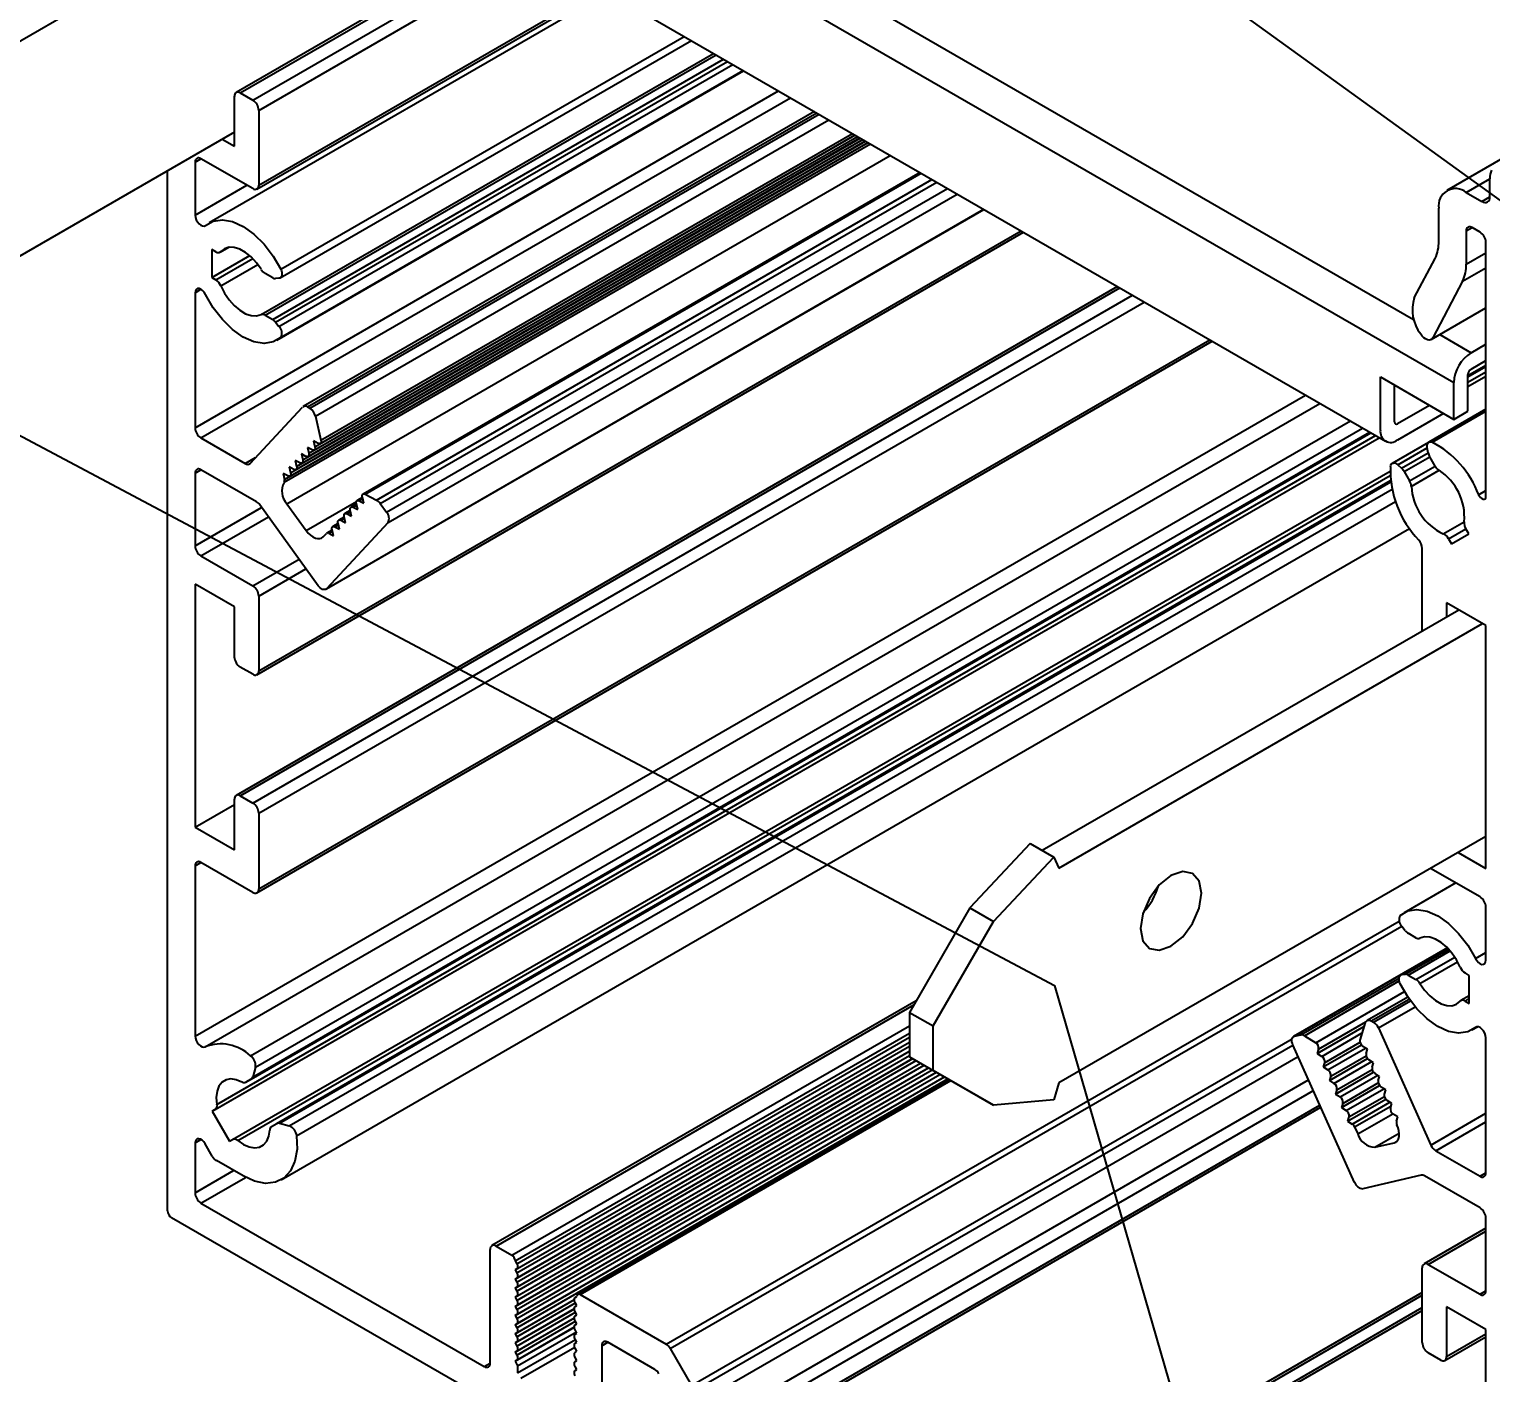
# Model space of a CAD drawing. Extents: x 0 to 10.9, y -11 to 0.
# Drawn here: x 4.574 to 7.206, y -6.951 to -4.531 of the extents above; entities that cross this region are included whole.
import ezdxf
from ezdxf import colors
from ezdxf.entities.mleader import LeaderData, LeaderLine
from ezdxf.math import Vec2, Vec3

# ---------------------------------------------------------------- set-up
doc = ezdxf.new("R2010")
doc.units = 0
doc.header["$LTSCALE"] = 0.5
doc.header["$MEASUREMENT"] = 0
for name, color, linetype in [('Brackets', 181, 'CONTINUOUS'), ('FAB DWG', 221, 'CONTINUOUS'), ('Housing', 150, 'CONTINUOUS')]:
    doc.layers.add(name, color=color, linetype=linetype)
doc.styles.add('LSAD_Standard', font='arial.ttf')

msp = doc.modelspace()

# ---------------------------------------------------------------- linework, layer by layer
at = {"layer": 'Brackets', "transparency": 16777216}
for p, q in [((4.9616, -3.8386), (7.0671, -5.0541)), ((4.9305, -3.8925), (7.1395, -5.1677)), ((5.0718, -4.1506), (7.0164, -5.2732)), ((4.2026, -4.7572), (4.9434, -4.3295)), ((4.9434, -4.7166), (4.2026, -5.1442)), ((7.1141, -5.0812), (7.1706, -5.1138)), ((7.1706, -5.1138), (7.1973, -5.0984)), ((7.1706, -5.1432), (7.1973, -5.1278)), ((7.0073, -5.1575), (7.1395, -5.2339)), ((7.0073, -5.2531), (7.0073, -5.1575)), ((7.165, -5.2192), (7.165, -5.153)), ((7.0327, -5.2384), (7.0327, -5.1722)), ((7.1395, -5.2339), (7.1395, -5.1677)), ((7.0957, -5.2086), (7.0384, -5.2416)), ((7.1211, -5.2233), (7.0384, -5.271)), ((7.1395, -5.2339), (7.165, -5.2192)), ((7.1485, -5.5772), (6.3983, -6.0103)), ((6.4282, -6.042), (7.1909, -5.6017)), ((6.3766, -5.9977), (6.268, -6.1134)), ((6.3766, -5.9977), (6.419, -6.0222)), ((7.1973, -5.985), (6.4282, -6.429)), ((6.3104, -6.1379), (6.419, -6.0222)), ((6.419, -6.0222), (6.4282, -6.042)), ((6.268, -6.1134), (6.1593, -6.3018)), ((6.268, -6.1134), (6.3104, -6.1379)), ((6.5815, -6.1191), (6.5836, -6.1178)), ((6.2017, -6.3263), (6.3104, -6.1379)), ((6.1593, -6.3018), (6.2017, -6.3263)), ((6.1593, -6.3018), (6.1593, -6.3818)), ((6.2017, -6.4063), (6.2017, -6.3263)), ((6.1593, -6.3818), (6.2017, -6.4063)), ((6.1593, -6.3818), (6.268, -6.4446)), ((6.3104, -6.4691), (6.2017, -6.4063)), ((6.268, -6.4446), (6.3104, -6.4691)), ((6.4282, -6.429), (6.419, -6.4595)), ((6.419, -6.4595), (6.3104, -6.4691))]:
    msp.add_line(p, q, dxfattribs=at)
at = {"layer": 'Brackets', "transparency": 16777216, "flags": 128}
msp.add_lwpolyline([(6.5751, -6.1509), (6.5793, -6.1728), (6.5912, -6.1866), (6.6091, -6.1901), (6.6302, -6.1827), (6.6513, -6.1657), (6.6692, -6.1416), (6.6812, -6.114), (6.6854, -6.0872), (6.6812, -6.0653), (6.6692, -6.0515), (6.6513, -6.048), (6.6302, -6.0554), (6.6091, -6.0724), (6.5912, -6.0965), (6.5793, -6.1241), (6.5751, -6.1509)], dxfattribs=at)
at = {"layer": 'Brackets', "transparency": 16777216}
for centre, radius, start, end in [((7.2071, -5.1708), 0.0676, 122.6055, 177.3945), ((7.1772, -5.1536), 0.0123, 122.6055, 177.3945), ((7.0262, -5.2561), 0.0192, 170.786, 309.2033), ((7.0362, -5.2389), 0.00349, 170.786, 309.2033), ((6.4963, -6.0415), 0.116, 316.2194, 343.7163)]:
    msp.add_arc(centre, radius, start, end, dxfattribs=at)
at = {"layer": 'Housing', "transparency": 16777216}
for p, q in [((8.9127, -3.7908), (7.127, -4.8216)), ((5.4375, -4.3617), (4.9465, -4.6452)), ((4.954, -4.6459), (5.4419, -4.3643)), ((4.9766, -4.659), (5.4645, -4.3773)), ((4.9873, -4.6774), (5.4857, -4.3896)), ((5.6166, -4.4651), (4.898, -4.88)), ((4.9841, -4.819), (5.6068, -4.4595)), ((4.9873, -4.8121), (5.6024, -4.4569)), ((5.026, -4.9791), (5.7665, -4.5517)), ((5.0269, -4.9634), (5.7533, -4.5441)), ((4.9916, -5.0452), (5.8065, -4.5748)), ((4.9988, -5.0461), (5.8109, -4.5773)), ((5.0125, -5.0541), (5.8246, -4.5852)), ((5.0178, -5.0588), (5.8313, -4.5891)), ((5.02, -5.0913), (5.8606, -4.606)), ((5.0238, -5.0663), (5.8409, -4.5946)), ((5.0269, -5.0862), (5.8597, -4.6055)), ((4.8727, -5.249), (5.9235, -4.6423)), ((4.8833, -5.2673), (5.9448, -4.6546)), ((4.9434, -4.7419), (4.9434, -4.652)), ((4.954, -4.6459), (4.9766, -4.659)), ((4.9873, -4.6774), (4.9873, -4.8121)), ((5.9879, -4.6795), (5.0676, -5.2107)), ((5.0751, -5.2115), (5.9923, -4.682)), ((5.0792, -5.2138), (5.9964, -4.6844)), ((5.0893, -5.2283), (6.0139, -4.6945)), ((4.9215, -4.7292), (4.9434, -4.7419)), ((5.0329, -5.3472), (6.0888, -4.7377)), ((5.0337, -5.3419), (6.0846, -4.7353)), ((5.0433, -5.3359), (6.0842, -4.735)), ((5.0447, -5.3302), (6.0799, -4.7326)), ((5.0542, -5.3242), (6.0795, -4.7323)), ((5.0556, -5.3185), (6.0752, -4.7299)), ((5.0652, -5.3125), (6.0748, -4.7296)), ((5.0666, -5.3067), (6.0705, -4.7272)), ((5.0761, -5.3007), (6.0701, -4.7269)), ((5.0775, -5.295), (6.0658, -4.7244)), ((5.0871, -5.289), (6.0654, -4.7242)), ((5.0885, -5.2832), (6.0611, -4.7217)), ((5.098, -5.2773), (6.0607, -4.7215)), ((5.0994, -5.2715), (6.0564, -4.719)), ((5.0381, -5.3858), (6.1247, -4.7585)), ((4.8232, -6.6595), (4.8232, -4.7859)), ((4.8727, -4.7705), (4.8833, -4.7643)), ((4.8727, -4.7705), (4.8727, -4.8659)), ((4.9766, -4.8182), (4.8833, -4.7643)), ((6.1783, -4.7894), (5.1754, -5.3683)), ((4.8727, -4.8659), (4.966, -4.8121)), ((5.1792, -5.3686), (6.1804, -4.7906)), ((5.1995, -5.3792), (6.1997, -4.8017)), ((5.206, -5.3852), (6.2082, -4.8066)), ((7.162, -4.8251), (7.2044, -4.8006)), ((7.2044, -4.8333), (7.2044, -4.8006)), ((5.2176, -5.4012), (6.2279, -4.818)), ((5.2202, -5.4198), (6.2453, -4.828)), ((7.162, -4.8251), (7.1902, -4.8414)), ((7.1902, -4.8414), (7.2044, -4.8333)), ((5.1079, -5.5399), (6.2931, -4.8557)), ((5.1091, -5.5389), (6.2929, -4.8555)), ((7.1125, -4.9132), (7.1125, -4.8537)), ((4.9873, -5.6868), (6.3601, -4.8943)), ((7.162, -4.8945), (7.1726, -4.8884)), ((7.162, -4.8945), (7.162, -4.9544)), ((7.1867, -4.8966), (7.1726, -4.8884)), ((4.9841, -5.6937), (6.3645, -4.8969)), ((7.1973, -5.3728), (7.1973, -4.9149)), ((4.9101, -4.9321), (4.9026, -4.9277)), ((4.9026, -4.9277), (4.9026, -4.9784)), ((4.9026, -4.9784), (4.971, -4.9388)), ((4.9101, -4.9827), (4.9767, -4.9443)), ((4.9176, -4.9328), (4.9332, -4.9239)), ((4.9189, -4.9317), (4.9323, -4.924)), ((7.0684, -5.015), (7.1058, -4.9438)), ((7.162, -4.9544), (7.1973, -4.934)), ((4.9189, -4.9933), (4.9856, -4.9548)), ((5.0125, -4.9789), (4.9988, -4.971)), ((7.1553, -4.9851), (7.1973, -4.9609)), ((4.8727, -5.0057), (4.8833, -4.9995)), ((4.9026, -4.9784), (4.9101, -4.9827)), ((6.5339, -4.9947), (4.9465, -5.911)), ((4.954, -5.9118), (6.5383, -4.9972)), ((5.0238, -4.9798), (5.0178, -4.9804)), ((7.1553, -4.9851), (7.1017, -5.087)), ((4.8727, -5.0057), (4.8727, -5.249)), ((4.9766, -5.9248), (6.5609, -5.0103)), ((4.9873, -5.9432), (6.5821, -5.0225)), ((4.9988, -5.0461), (5.0125, -5.0541)), ((7.0989, -5.09), (7.1973, -5.0332)), ((5.0178, -5.0588), (5.0238, -5.0663)), ((4.9841, -6.0865), (6.7046, -5.0932)), ((4.9873, -6.0796), (6.7002, -5.0907)), ((7.165, -5.1549), (7.1973, -5.1362)), ((7.165, -5.1572), (7.1973, -5.1386)), ((7.165, -5.1572), (7.1973, -5.1386)), ((7.165, -5.1669), (7.1973, -5.1482)), ((7.165, -5.1746), (7.1973, -5.1559)), ((7.165, -5.1746), (7.1973, -5.1559)), ((4.8727, -6.3448), (6.8726, -5.1902)), ((4.8907, -6.3639), (6.8982, -5.205)), ((5.0751, -5.2115), (5.0792, -5.2138)), ((4.9717, -5.3131), (5.0664, -5.2117)), ((4.9725, -6.3801), (6.9532, -5.2367)), ((5.0893, -5.2283), (5.0994, -5.2715)), ((7.1973, -5.2156), (7.0944, -5.275)), ((7.1006, -5.2751), (7.1973, -5.2193)), ((4.9118, -6.4676), (6.9986, -5.2629)), ((4.9641, -6.4278), (6.9902, -5.2581)), ((4.9738, -6.4222), (6.9902, -5.2581)), ((4.9765, -6.4183), (6.9882, -5.2569)), ((4.9813, -6.4005), (6.9752, -5.2494)), ((4.8833, -5.2673), (4.963, -5.3134)), ((4.9036, -6.48), (7.0053, -5.2668)), ((4.9089, -6.477), (7.0053, -5.2668)), ((5.0833, -5.2887), (5.075, -5.2844)), ((5.075, -5.2844), (5.0775, -5.295)), ((5.0943, -5.277), (5.086, -5.2727)), ((5.086, -5.2727), (5.0885, -5.2832)), ((7.0941, -5.2752), (7.0284, -5.3131)), ((7.0387, -5.3158), (7.0917, -5.2852)), ((7.0935, -5.2941), (7.0917, -5.2852)), ((4.963, -5.3134), (4.9815, -5.3027)), ((5.0614, -5.3122), (5.0531, -5.3079)), ((5.0531, -5.3079), (5.0556, -5.3185)), ((5.0724, -5.3005), (5.0641, -5.2961)), ((5.0641, -5.2961), (5.0666, -5.3067)), ((7.0387, -5.3158), (7.0455, -5.3218)), ((7.0455, -5.3218), (7.0935, -5.2941)), ((7.0502, -5.3278), (7.0962, -5.3012)), ((7.1059, -5.318), (7.0962, -5.3012)), ((4.8727, -5.3306), (4.8833, -5.3245)), ((4.8727, -5.3306), (4.8727, -5.4615)), ((4.9832, -5.3822), (4.8833, -5.3245)), ((4.9399, -6.5307), (7.0248, -5.3271)), ((4.9495, -6.5328), (7.0249, -5.3348)), ((5.0395, -5.3357), (5.0312, -5.3314)), ((5.0312, -5.3314), (5.0337, -5.3419)), ((5.0505, -5.324), (5.0422, -5.3196)), ((5.0422, -5.3196), (5.0447, -5.3302)), ((7.0502, -5.3278), (7.0599, -5.3445)), ((7.0599, -5.3445), (7.1059, -5.318)), ((7.063, -5.3545), (7.113, -5.3256)), ((5.0198, -6.5018), (7.0255, -5.344)), ((5.0245, -6.5014), (7.0258, -5.3461)), ((5.0423, -6.5062), (7.0282, -5.3598)), ((5.1792, -5.3686), (5.1995, -5.3792)), ((7.1842, -5.3695), (7.1973, -5.362)), ((4.8727, -5.4615), (4.9925, -5.3923)), ((5.0943, -5.5334), (4.9893, -5.3879)), ((5.0381, -5.3858), (5.0729, -5.4339)), ((5.0556, -6.524), (7.0344, -5.3816)), ((5.0729, -5.4339), (5.1631, -5.3818)), ((5.1632, -5.3862), (5.1535, -5.3918)), ((5.1573, -5.392), (5.1637, -5.3883)), ((5.1573, -5.392), (5.1656, -5.3964)), ((5.1656, -5.3964), (5.1631, -5.3858)), ((5.1741, -5.3745), (5.1645, -5.38)), ((5.1682, -5.3803), (5.1746, -5.3766)), ((5.1682, -5.3803), (5.1765, -5.3846)), ((5.1765, -5.3846), (5.174, -5.3741)), ((5.206, -5.3852), (5.2176, -5.4012)), ((4.8833, -5.4798), (5.005, -5.4096)), ((5.2202, -5.4198), (5.1091, -5.5389)), ((5.1303, -5.4214), (5.1207, -5.427)), ((5.1327, -5.4316), (5.1302, -5.421)), ((5.1413, -5.4097), (5.1316, -5.4153)), ((5.1354, -5.4155), (5.1418, -5.4118)), ((5.1354, -5.4155), (5.1437, -5.4199)), ((5.1437, -5.4199), (5.1412, -5.4093)), ((5.1522, -5.398), (5.1426, -5.4035)), ((5.1463, -5.4038), (5.1527, -5.4001)), ((5.1463, -5.4038), (5.1546, -5.4081)), ((5.1546, -5.4081), (5.1521, -5.3975)), ((7.1205, -5.4399), (7.1582, -5.4181)), ((5.028, -6.6034), (7.0597, -5.4305)), ((5.1034, -5.4453), (5.1091, -5.4392)), ((5.1194, -5.4332), (5.1097, -5.4387)), ((5.1135, -5.439), (5.1199, -5.4353)), ((5.1135, -5.439), (5.1217, -5.4433)), ((5.1217, -5.4433), (5.1193, -5.4328)), ((5.1244, -5.4273), (5.1308, -5.4236)), ((5.1244, -5.4273), (5.1327, -5.4316)), ((7.1301, -5.4488), (7.1611, -5.4309)), ((7.1354, -5.458), (7.1664, -5.4401)), ((7.1664, -5.4401), (7.1611, -5.4309)), ((7.0828, -5.6151), (7.0828, -5.4661)), ((7.1301, -5.4488), (7.1354, -5.458)), ((4.8833, -5.4798), (4.9766, -5.5337)), ((4.9766, -5.5337), (5.0599, -5.4857)), ((4.9873, -5.5521), (5.0724, -5.503)), ((4.9434, -5.5717), (4.8727, -5.5309)), ((4.8727, -5.5309), (4.8727, -5.9685)), ((4.9873, -5.5521), (4.9873, -5.6868)), ((4.9434, -5.6615), (4.9434, -5.5717)), ((7.1973, -5.6053), (7.1266, -5.5645)), ((7.1266, -5.5645), (7.1266, -5.5898)), ((7.1973, -6.043), (7.1973, -5.6053)), ((4.9766, -5.693), (4.954, -5.6799)), ((4.9434, -6.0094), (4.9434, -5.9179)), ((4.954, -5.9118), (4.9766, -5.9248)), ((4.8727, -5.9685), (4.9434, -5.9277)), ((4.9873, -5.9432), (4.9873, -6.0796)), ((4.8727, -5.9685), (4.9434, -6.0094)), ((7.1471, -6.014), (7.1973, -6.043)), ((4.8727, -6.038), (4.8833, -6.0318)), ((4.8727, -6.038), (4.8727, -6.3448)), ((4.9766, -6.0857), (4.8833, -6.0318)), ((7.1867, -6.094), (7.0976, -6.0426)), ((7.1429, -6.0687), (7.05, -6.1223)), ((7.1973, -6.2079), (7.1973, -6.1124)), ((5.7209, -6.8995), (7.0413, -6.1373)), ((5.7284, -6.9074), (7.0459, -6.1469)), ((7.0522, -6.1548), (7.0462, -6.1473)), ((7.0712, -6.1674), (7.0575, -6.1595)), ((7.1279, -6.1857), (6.851, -6.3455)), ((6.8524, -6.345), (7.128, -6.1859)), ((7.1281, -6.1859), (7.044, -6.2345)), ((7.0462, -6.2338), (7.1285, -6.1863)), ((7.0522, -6.2332), (7.1303, -6.1882)), ((7.0575, -6.2347), (7.1329, -6.1911)), ((7.0712, -6.2426), (7.1412, -6.2022)), ((7.0784, -6.25), (7.1464, -6.2107)), ((7.1784, -6.2047), (7.1973, -6.1938)), ((7.0462, -6.2338), (7.0522, -6.2332)), ((7.0575, -6.2347), (7.0712, -6.2426)), ((7.1674, -6.2352), (7.1599, -6.2309)), ((7.1674, -6.2859), (7.1674, -6.2352)), ((6.864, -6.3423), (7.0409, -6.2402)), ((6.8706, -6.3439), (7.0414, -6.2453)), ((6.1714, -6.2808), (5.4072, -6.722)), ((5.4147, -6.7227), (6.167, -6.2885)), ((6.8908, -6.3567), (7.0507, -6.2644)), ((7.0569, -6.2742), (6.9833, -6.3167)), ((6.9908, -6.3174), (7.0593, -6.2779)), ((6.9949, -6.3198), (7.0617, -6.2812)), ((7.1674, -6.2721), (7.1524, -6.2807)), ((7.1599, -6.2815), (7.1674, -6.2771)), ((7.1599, -6.2815), (7.1674, -6.2859)), ((7.0036, -6.33), (7.0699, -6.2918)), ((5.4433, -6.7392), (6.1593, -6.3259)), ((5.4489, -6.7491), (6.1593, -6.3391)), ((6.8524, -6.345), (6.864, -6.3423)), ((6.8935, -6.3758), (6.9786, -6.3267)), ((6.896, -6.3681), (6.9812, -6.3189)), ((6.9018, -6.3811), (6.9747, -6.339)), ((6.9706, -6.3517), (6.9807, -6.3202)), ((6.9908, -6.3174), (6.9949, -6.3198)), ((7.0036, -6.33), (7.0983, -6.5408)), ((7.172, -6.3336), (7.1821, -6.3278)), ((7.1784, -6.3291), (7.1801, -6.3281)), ((5.4489, -6.7656), (6.1593, -6.3555)), ((5.452, -6.7546), (6.1593, -6.3463)), ((5.452, -6.7637), (6.1593, -6.3554)), ((5.452, -6.7711), (6.1593, -6.3628)), ((5.7667, -6.9738), (6.8482, -6.3495)), ((5.7698, -6.9843), (6.8499, -6.3608)), ((6.9609, -6.608), (6.8498, -6.3605)), ((6.8706, -6.3439), (6.8908, -6.3567)), ((6.896, -6.3681), (6.8935, -6.3758)), ((6.9045, -6.4002), (6.973, -6.3606)), ((6.9069, -6.3925), (6.9706, -6.3557)), ((6.9127, -6.4055), (6.9807, -6.3663)), ((6.984, -6.3684), (6.9757, -6.3631)), ((6.9815, -6.3761), (6.984, -6.3684)), ((7.1973, -6.5909), (7.1973, -6.3476)), ((5.4489, -6.7821), (6.1593, -6.372)), ((5.4489, -6.7985), (6.165, -6.3851)), ((5.4489, -6.815), (6.1793, -6.3934)), ((5.452, -6.7801), (6.1593, -6.3718)), ((5.452, -6.7876), (6.1593, -6.3793)), ((5.452, -6.7966), (6.1649, -6.3851)), ((5.452, -6.804), (6.1713, -6.3888)), ((5.452, -6.8131), (6.1792, -6.3933)), ((5.7698, -7.01), (6.8591, -6.3812)), ((6.8935, -6.3758), (6.9018, -6.3811)), ((6.9069, -6.3925), (6.9045, -6.4002)), ((6.9154, -6.4246), (6.984, -6.385)), ((6.9179, -6.4169), (6.9816, -6.3801)), ((6.9237, -6.4298), (6.9916, -6.3906)), ((6.995, -6.3928), (6.9867, -6.3875)), ((6.9925, -6.4005), (6.995, -6.3928)), ((4.9738, -6.4222), (4.9641, -6.4278)), ((4.9813, -6.4005), (4.9765, -6.4183)), ((5.4489, -6.8315), (6.1936, -6.4016)), ((5.4489, -6.8479), (6.2078, -6.4098)), ((5.4489, -6.8644), (6.2221, -6.4181)), ((5.452, -6.8205), (6.1856, -6.397)), ((5.452, -6.8295), (6.1934, -6.4015)), ((5.452, -6.837), (6.1999, -6.4052)), ((5.452, -6.846), (6.2077, -6.4097)), ((5.452, -6.8534), (6.2141, -6.4135)), ((5.452, -6.8625), (6.222, -6.418)), ((5.452, -6.8699), (6.2284, -6.4217)), ((6.9045, -6.4002), (6.9127, -6.4055)), ((6.9179, -6.4169), (6.9154, -6.4246)), ((6.9264, -6.449), (6.9949, -6.4094)), ((6.9288, -6.4413), (6.9925, -6.4045)), ((6.9346, -6.4542), (7.0026, -6.415)), ((7.0059, -6.4171), (6.9976, -6.4119)), ((7.0034, -6.4248), (7.0059, -6.4171)), ((6.2313, -6.4234), (5.5621, -6.8097)), ((5.5661, -6.8101), (6.2337, -6.4247)), ((5.8158, -7.0365), (6.878, -6.4233)), ((5.8264, -7.0549), (6.8867, -6.4428)), ((6.9154, -6.4246), (6.9237, -6.4298)), ((6.9288, -6.4413), (6.9264, -6.449)), ((6.9373, -6.4734), (7.0059, -6.4338)), ((6.9398, -6.4657), (7.0035, -6.4289)), ((6.9456, -6.4786), (7.0135, -6.4394)), ((7.0169, -6.4415), (7.0086, -6.4363)), ((7.0144, -6.4492), (7.0169, -6.4415)), ((5.8233, -7.0944), (6.9002, -6.4728)), ((5.8264, -7.0876), (6.8984, -6.4687)), ((6.9264, -6.449), (6.9346, -6.4542)), ((6.9398, -6.4657), (6.9373, -6.4734)), ((6.9373, -6.4734), (6.9456, -6.4786)), ((6.9483, -6.4978), (7.0168, -6.4582)), ((6.9507, -6.49), (7.0144, -6.4533)), ((6.9565, -6.503), (7.0245, -6.4638)), ((6.9609, -6.5083), (7.0263, -6.4705)), ((7.0278, -6.4659), (7.0195, -6.4607)), ((7.0253, -6.4736), (7.0278, -6.4659)), ((4.9089, -6.477), (4.9036, -6.48)), ((4.9036, -6.48), (4.9346, -6.5337)), ((6.9507, -6.49), (6.9483, -6.4978)), ((6.9483, -6.4978), (6.9565, -6.503)), ((6.9666, -6.5209), (7.0297, -6.4845)), ((7.0388, -6.4903), (7.0305, -6.4851)), ((7.0363, -6.498), (7.0388, -6.4903)), ((7.0983, -6.5408), (7.1973, -6.4836)), ((7.107, -6.551), (7.1973, -6.4989)), ((5.0101, -6.5074), (5.0198, -6.5018)), ((5.0245, -6.5014), (5.0423, -6.5062)), ((6.9609, -6.5083), (6.9666, -6.5209)), ((6.9971, -6.5448), (7.0412, -6.5193)), ((4.8727, -6.537), (4.8833, -6.5308)), ((4.8727, -6.537), (4.8727, -6.6268)), ((4.9037, -6.561), (4.8908, -6.5387)), ((4.9346, -6.5337), (4.9399, -6.5307)), ((6.9971, -6.5448), (7.0319, -6.5367)), ((7.0319, -6.5367), (7.0373, -6.5336)), ((7.107, -6.551), (7.1867, -6.597)), ((4.959, -6.5965), (4.9112, -6.5689)), ((4.8727, -6.6268), (4.9421, -6.5868)), ((4.8833, -6.6452), (4.9634, -6.599)), ((7.0807, -6.5952), (6.9757, -6.6195)), ((7.1867, -6.6542), (7.0868, -6.5965)), ((7.1867, -6.597), (7.1973, -6.5909)), ((4.8833, -6.6452), (5.3935, -6.9397)), ((7.2397, -8.0627), (4.8303, -6.6717)), ((7.1973, -6.8034), (7.1973, -6.6726)), ((7.1973, -6.6906), (7.0859, -6.7549)), ((7.0934, -6.7557), (7.1973, -6.6957)), ((5.4041, -6.9336), (5.4041, -6.7289)), ((5.4147, -6.7227), (5.4433, -6.7392)), ((5.4489, -6.7491), (5.452, -6.7546)), ((5.452, -6.7637), (5.4489, -6.7656)), ((7.0828, -6.8965), (7.0828, -6.7618)), ((7.0934, -6.7557), (7.1867, -6.8096)), ((5.4489, -6.7656), (5.452, -6.7711)), ((5.452, -6.7801), (5.4489, -6.7821)), ((5.4489, -6.7821), (5.452, -6.7876)), ((5.452, -6.7966), (5.4489, -6.7985)), ((5.4489, -6.7985), (5.452, -6.804)), ((5.452, -6.8131), (5.4489, -6.815)), ((5.4489, -6.815), (5.452, -6.8205)), ((5.5573, -6.8154), (5.5604, -6.8135)), ((5.5661, -6.8101), (5.7209, -6.8995)), ((7.0828, -6.8063), (6.2467, -7.2889)), ((6.2542, -7.2896), (7.0828, -6.8113)), ((7.1867, -6.8096), (7.1973, -6.8034)), ((5.4489, -6.8809), (5.5558, -6.8192)), ((5.452, -6.8295), (5.4489, -6.8315)), ((5.4489, -6.8315), (5.452, -6.837)), ((5.4489, -6.8973), (5.5558, -6.8356)), ((5.452, -6.8789), (5.5558, -6.819)), ((5.452, -6.8863), (5.5578, -6.8253)), ((5.452, -6.8954), (5.5558, -6.8355)), ((5.452, -6.9028), (5.5578, -6.8417)), ((5.5604, -6.83), (5.5573, -6.8245)), ((5.5573, -6.8319), (5.5604, -6.83)), ((5.5604, -6.8464), (5.5573, -6.841)), ((6.3416, -7.2614), (7.0828, -6.8336)), ((6.3491, -7.2622), (7.0828, -6.8386)), ((7.1973, -6.8729), (7.1266, -6.832)), ((7.1266, -6.832), (7.1266, -6.9219)), ((5.452, -6.846), (5.4489, -6.8479)), ((5.4489, -6.8479), (5.452, -6.8534)), ((5.4489, -6.9138), (5.5558, -6.8521)), ((5.452, -6.8625), (5.4489, -6.8644)), ((5.4489, -6.8644), (5.452, -6.8699)), ((5.4489, -6.9302), (5.5558, -6.8686)), ((5.452, -6.9118), (5.5558, -6.852)), ((5.452, -6.9193), (5.5578, -6.8582)), ((5.452, -6.9283), (5.5558, -6.8684)), ((5.5573, -6.8484), (5.5604, -6.8464)), ((5.5604, -6.8629), (5.5573, -6.8574)), ((5.5573, -6.8648), (5.5604, -6.8629)), ((5.452, -6.8789), (5.4489, -6.8809)), ((5.4489, -6.8809), (5.452, -6.8863)), ((5.452, -6.8954), (5.4489, -6.8973)), ((5.4536, -6.9385), (5.5594, -6.8775)), ((5.4536, -6.951), (5.5576, -6.8909)), ((5.5604, -6.8794), (5.5573, -6.8739)), ((5.5573, -6.8813), (5.5604, -6.8794)), ((5.5604, -6.8958), (5.5573, -6.8903)), ((5.5573, -6.8978), (5.5604, -6.8958)), ((7.1235, -6.9287), (7.1973, -6.8861)), ((7.1266, -6.9219), (7.1973, -6.881)), ((7.1973, -7.3105), (7.1973, -6.8729)), ((5.4489, -6.8973), (5.452, -6.9028)), ((5.452, -6.9118), (5.4489, -6.9138)), ((5.4489, -6.9138), (5.452, -6.9193)), ((5.4592, -6.9608), (5.5564, -6.9047)), ((5.5604, -6.9123), (5.5573, -6.9068)), ((5.5573, -6.9142), (5.5604, -6.9123)), ((5.6053, -6.9022), (5.6159, -6.896)), ((5.6053, -6.9022), (5.6053, -7.0497)), ((5.7004, -6.9448), (5.6159, -6.896)), ((5.7284, -6.9074), (5.7667, -6.9738)), ((7.116, -6.928), (7.0934, -6.9149)), ((5.3935, -6.9397), (5.4041, -6.9336)), ((5.452, -6.9283), (5.4489, -6.9302)), ((5.4489, -6.9302), (5.4536, -6.9385)), ((5.4536, -6.9385), (5.4536, -6.951)), ((5.5604, -6.9288), (5.5573, -6.9233)), ((5.5573, -6.9307), (5.5604, -6.9288)), ((5.5604, -6.9452), (5.5573, -6.9397)), ((5.5573, -6.9471), (5.5604, -6.9452))]:
    msp.add_line(p, q, dxfattribs=at)
at = {"layer": 'Housing', "transparency": 16777216, "flags": 128}
for points in [[(4.8727, -4.8659), (4.8732, -4.87), (4.8747, -4.8742), (4.8769, -4.8782), (4.8798, -4.8816), (4.883, -4.8841), (4.8862, -4.8855), (4.8892, -4.8857), (4.8916, -4.8845)], [(4.8916, -4.8845), (4.9053, -4.8766), (4.9218, -4.8743), (4.9401, -4.8775), (4.9594, -4.8862), (4.9787, -4.9), (4.9969, -4.9181), (5.0133, -4.9396), (5.0269, -4.9634)], [(4.9916, -4.9636), (4.9832, -4.9517), (4.9738, -4.9413), (4.9636, -4.933), (4.9533, -4.9272), (4.9432, -4.924), (4.9338, -4.9238), (4.9256, -4.9264), (4.9189, -4.9317)], [(5.0269, -4.9634), (5.0281, -4.9663), (5.0289, -4.9692), (5.0291, -4.972), (5.029, -4.9745), (5.0283, -4.9766), (5.0272, -4.9782), (5.0257, -4.9793), (5.0238, -4.9798)], [(4.8916, -5.0089), (4.8892, -5.005), (4.8862, -5.0017), (4.883, -4.9994), (4.8798, -4.9982), (4.8769, -4.9983), (4.8747, -4.9997), (4.8732, -5.0022), (4.8727, -5.0057)], [(4.9189, -4.9933), (4.9256, -5.0063), (4.9338, -5.0184), (4.9432, -5.0289), (4.9533, -5.0374), (4.9636, -5.0436), (4.9738, -5.047), (4.9832, -5.0476), (4.9916, -5.0452)], [(5.0269, -5.0862), (5.0133, -5.0944), (4.9969, -5.097), (4.9787, -5.094), (4.9594, -5.0855), (4.9401, -5.0719), (4.9218, -5.054), (4.9053, -5.0327), (4.8916, -5.0089)], [(7.1017, -5.087), (7.1, -5.0892), (7.0977, -5.0905), (7.095, -5.0909), (7.092, -5.0904), (7.0888, -5.089), (7.0856, -5.0867), (7.0826, -5.0837), (7.0799, -5.0801)], [(5.0885, -5.2832), (5.0887, -5.2848), (5.0887, -5.2863), (5.0883, -5.2875), (5.0877, -5.2885), (5.0868, -5.2891), (5.0858, -5.2894), (5.0846, -5.2892), (5.0833, -5.2887)], [(5.0994, -5.2715), (5.0997, -5.2731), (5.0996, -5.2746), (5.0993, -5.2758), (5.0987, -5.2768), (5.0978, -5.2774), (5.0967, -5.2776), (5.0956, -5.2775), (5.0943, -5.277)], [(7.0917, -5.2852), (7.0913, -5.2825), (7.0914, -5.2799), (7.092, -5.2778), (7.0931, -5.2761), (7.0946, -5.2749), (7.0964, -5.2743), (7.0984, -5.2744), (7.1006, -5.2751)], [(5.0666, -5.3067), (5.0668, -5.3083), (5.0668, -5.3098), (5.0664, -5.311), (5.0658, -5.312), (5.0649, -5.3126), (5.0639, -5.3128), (5.0627, -5.3127), (5.0614, -5.3122)], [(5.0775, -5.295), (5.0778, -5.2966), (5.0777, -5.298), (5.0774, -5.2993), (5.0768, -5.3002), (5.0759, -5.3009), (5.0748, -5.3011), (5.0737, -5.301), (5.0724, -5.3005)], [(7.0254, -5.3185), (7.0259, -5.3163), (7.0269, -5.3145), (7.0283, -5.3132), (7.03, -5.3125), (7.032, -5.3124), (7.0342, -5.313), (7.0364, -5.3141), (7.0387, -5.3158)], [(5.0447, -5.3302), (5.0449, -5.3318), (5.0449, -5.3333), (5.0445, -5.3345), (5.0439, -5.3354), (5.043, -5.3361), (5.042, -5.3363), (5.0408, -5.3362), (5.0395, -5.3357)], [(5.0556, -5.3185), (5.0559, -5.3201), (5.0558, -5.3215), (5.0555, -5.3228), (5.0548, -5.3237), (5.054, -5.3243), (5.0529, -5.3246), (5.0518, -5.3245), (5.0505, -5.324)], [(5.174, -5.3741), (5.1738, -5.3725), (5.1738, -5.371), (5.1742, -5.3698), (5.1748, -5.3688), (5.1756, -5.3682), (5.1767, -5.3679), (5.1779, -5.3681), (5.1792, -5.3686)], [(5.1521, -5.3975), (5.1519, -5.3959), (5.1519, -5.3945), (5.1523, -5.3932), (5.1529, -5.3923), (5.1537, -5.3917), (5.1548, -5.3914), (5.156, -5.3915), (5.1573, -5.392)], [(5.1631, -5.3858), (5.1628, -5.3842), (5.1629, -5.3827), (5.1632, -5.3815), (5.1638, -5.3806), (5.1647, -5.3799), (5.1657, -5.3797), (5.1669, -5.3798), (5.1682, -5.3803)], [(7.1842, -5.3695), (7.1857, -5.3724), (7.1877, -5.3748), (7.1899, -5.3766), (7.1922, -5.3776), (7.1942, -5.3777), (7.1959, -5.3768), (7.1969, -5.3751), (7.1973, -5.3728)], [(5.1302, -5.421), (5.13, -5.4194), (5.13, -5.418), (5.1304, -5.4167), (5.131, -5.4158), (5.1318, -5.4151), (5.1329, -5.4149), (5.1341, -5.415), (5.1354, -5.4155)], [(5.1412, -5.4093), (5.1409, -5.4077), (5.141, -5.4062), (5.1413, -5.405), (5.1419, -5.404), (5.1428, -5.4034), (5.1438, -5.4032), (5.145, -5.4033), (5.1463, -5.4038)], [(5.0729, -5.4339), (5.0766, -5.4385), (5.0807, -5.4424), (5.085, -5.4455), (5.0893, -5.4476), (5.0934, -5.4486), (5.0972, -5.4486), (5.1006, -5.4475), (5.1034, -5.4453)], [(5.1193, -5.4328), (5.119, -5.4312), (5.1191, -5.4297), (5.1194, -5.4285), (5.12, -5.4275), (5.1209, -5.4269), (5.1219, -5.4266), (5.1231, -5.4268), (5.1244, -5.4273)], [(5.1091, -5.5389), (5.1077, -5.54), (5.1061, -5.5405), (5.1042, -5.5405), (5.1022, -5.54), (5.1002, -5.539), (5.0981, -5.5375), (5.0961, -5.5356), (5.0943, -5.5334)], [(7.0431, -6.1274), (7.0567, -6.1192), (7.0731, -6.1166), (7.0913, -6.1196), (7.1106, -6.1281), (7.1299, -6.1416), (7.1482, -6.1596), (7.1647, -6.1809), (7.1784, -6.2047)], [(7.1511, -6.2203), (7.1444, -6.2073), (7.1362, -6.1952), (7.1269, -6.1847), (7.1168, -6.1761), (7.1064, -6.17), (7.0962, -6.1666), (7.0868, -6.166), (7.0784, -6.1683)], [(7.1784, -6.2047), (7.1808, -6.2086), (7.1838, -6.2119), (7.187, -6.2142), (7.1902, -6.2154), (7.1931, -6.2153), (7.1954, -6.2139), (7.1968, -6.2113), (7.1973, -6.2079)], [(7.0431, -6.2502), (7.0419, -6.2473), (7.0412, -6.2444), (7.0409, -6.2416), (7.0411, -6.2391), (7.0417, -6.237), (7.0428, -6.2354), (7.0443, -6.2343), (7.0462, -6.2338)], [(7.1784, -6.3291), (7.1647, -6.337), (7.1482, -6.3393), (7.1299, -6.3361), (7.1106, -6.3273), (7.0913, -6.3136), (7.0731, -6.2955), (7.0567, -6.274), (7.0431, -6.2502)], [(7.0784, -6.25), (7.0868, -6.2619), (7.0962, -6.2723), (7.1064, -6.2806), (7.1168, -6.2864), (7.1269, -6.2895), (7.1362, -6.2898), (7.1444, -6.2872), (7.1511, -6.2819)], [(6.9807, -6.3202), (6.9813, -6.3187), (6.9822, -6.3176), (6.9833, -6.3167), (6.9845, -6.3162), (6.986, -6.316), (6.9875, -6.3161), (6.9892, -6.3166), (6.9908, -6.3174)], [(7.1973, -6.3476), (7.1968, -6.3436), (7.1954, -6.3394), (7.1931, -6.3354), (7.1902, -6.332), (7.187, -6.3294), (7.1838, -6.3281), (7.1808, -6.3279), (7.1784, -6.3291)], [(4.8727, -6.3448), (4.8732, -6.3486), (4.8745, -6.3526), (4.8765, -6.3564), (4.8792, -6.3598), (4.8822, -6.3624), (4.8853, -6.3641), (4.8882, -6.3646), (4.8907, -6.3639)], [(6.8498, -6.3605), (6.8488, -6.3579), (6.8481, -6.3552), (6.8479, -6.3527), (6.848, -6.3504), (6.8486, -6.3484), (6.8495, -6.3468), (6.8508, -6.3456), (6.8524, -6.345)], [(4.957, -6.4273), (4.9468, -6.4231), (4.9371, -6.4218), (4.9284, -6.4233), (4.9212, -6.4277), (4.9157, -6.4347), (4.9122, -6.444), (4.9109, -6.4551), (4.9118, -6.4676)], [(4.9495, -6.5328), (4.9598, -6.5399), (4.9701, -6.5443), (4.9799, -6.5459), (4.9887, -6.5447), (4.9961, -6.5406), (5.0018, -6.5338), (5.0055, -6.5248), (5.007, -6.5138)], [(5.0556, -6.524), (5.0563, -6.5484), (5.0525, -6.5699), (5.0445, -6.5874), (5.0326, -6.6003), (5.0173, -6.6078), (4.9994, -6.6098), (4.9797, -6.6059), (4.959, -6.5965)], [(7.0319, -6.5367), (7.0352, -6.5354), (7.0378, -6.533), (7.0398, -6.5296), (7.0409, -6.5254), (7.0412, -6.5206), (7.0407, -6.5153), (7.0393, -6.5098), (7.0371, -6.5042)], [(4.8908, -6.5387), (4.8883, -6.5352), (4.8854, -6.5323), (4.8823, -6.5303), (4.8792, -6.5294), (4.8766, -6.5297), (4.8745, -6.5312), (4.8732, -6.5337), (4.8727, -6.537)], [(5.452, -6.7546), (5.4527, -6.756), (5.4532, -6.7574), (5.4535, -6.7588), (5.4536, -6.7601), (5.4535, -6.7613), (5.4532, -6.7623), (5.4527, -6.7631), (5.452, -6.7637)], [(5.452, -6.7711), (5.4527, -6.7725), (5.4532, -6.7739), (5.4535, -6.7752), (5.4536, -6.7765), (5.4535, -6.7777), (5.4532, -6.7787), (5.4527, -6.7796), (5.452, -6.7801)], [(5.452, -6.7876), (5.4527, -6.7889), (5.4532, -6.7903), (5.4535, -6.7917), (5.4536, -6.793), (5.4535, -6.7942), (5.4532, -6.7952), (5.4527, -6.796), (5.452, -6.7966)], [(5.452, -6.804), (5.4527, -6.8054), (5.4532, -6.8068), (5.4535, -6.8082), (5.4536, -6.8095), (5.4535, -6.8106), (5.4532, -6.8117), (5.4527, -6.8125), (5.452, -6.8131)], [(5.5573, -6.8245), (5.5567, -6.8231), (5.5562, -6.8217), (5.5559, -6.8204), (5.5558, -6.8191), (5.5559, -6.8179), (5.5562, -6.8169), (5.5567, -6.816), (5.5573, -6.8154)], [(5.452, -6.8205), (5.4527, -6.8219), (5.4532, -6.8232), (5.4535, -6.8246), (5.4536, -6.8259), (5.4535, -6.8271), (5.4532, -6.8281), (5.4527, -6.8289), (5.452, -6.8295)], [(5.452, -6.837), (5.4527, -6.8383), (5.4532, -6.8397), (5.4535, -6.8411), (5.4536, -6.8424), (5.4535, -6.8436), (5.4532, -6.8446), (5.4527, -6.8454), (5.452, -6.846)], [(5.5573, -6.841), (5.5567, -6.8396), (5.5562, -6.8382), (5.5559, -6.8368), (5.5558, -6.8355), (5.5559, -6.8343), (5.5562, -6.8333), (5.5567, -6.8325), (5.5573, -6.8319)], [(5.452, -6.8534), (5.4527, -6.8548), (5.4532, -6.8562), (5.4535, -6.8575), (5.4536, -6.8588), (5.4535, -6.86), (5.4532, -6.861), (5.4527, -6.8619), (5.452, -6.8625)], [(5.5573, -6.8574), (5.5567, -6.8561), (5.5562, -6.8547), (5.5559, -6.8533), (5.5558, -6.852), (5.5559, -6.8508), (5.5562, -6.8498), (5.5567, -6.849), (5.5573, -6.8484)], [(5.5573, -6.8739), (5.5567, -6.8725), (5.5562, -6.8711), (5.5559, -6.8697), (5.5558, -6.8684), (5.5559, -6.8673), (5.5562, -6.8662), (5.5567, -6.8654), (5.5573, -6.8648)], [(5.452, -6.8699), (5.4527, -6.8712), (5.4532, -6.8726), (5.4535, -6.874), (5.4536, -6.8753), (5.4535, -6.8765), (5.4532, -6.8775), (5.4527, -6.8783), (5.452, -6.8789)], [(5.452, -6.8863), (5.4527, -6.8877), (5.4532, -6.8891), (5.4535, -6.8905), (5.4536, -6.8918), (5.4535, -6.893), (5.4532, -6.894), (5.4527, -6.8948), (5.452, -6.8954)], [(5.5573, -6.8903), (5.5567, -6.889), (5.5562, -6.8876), (5.5559, -6.8862), (5.5558, -6.8849), (5.5559, -6.8837), (5.5562, -6.8827), (5.5567, -6.8819), (5.5573, -6.8813)], [(5.452, -6.9028), (5.4527, -6.9042), (5.4532, -6.9056), (5.4535, -6.9069), (5.4536, -6.9082), (5.4535, -6.9094), (5.4532, -6.9104), (5.4527, -6.9113), (5.452, -6.9118)], [(5.452, -6.9193), (5.4527, -6.9206), (5.4532, -6.922), (5.4535, -6.9234), (5.4536, -6.9247), (5.4535, -6.9259), (5.4532, -6.9269), (5.4527, -6.9277), (5.452, -6.9283)], [(5.5573, -6.9068), (5.5567, -6.9054), (5.5562, -6.904), (5.5559, -6.9027), (5.5558, -6.9014), (5.5559, -6.9002), (5.5562, -6.8992), (5.5567, -6.8984), (5.5573, -6.8978)], [(5.5573, -6.9233), (5.5567, -6.9219), (5.5562, -6.9205), (5.5559, -6.9191), (5.5558, -6.9178), (5.5559, -6.9167), (5.5562, -6.9156), (5.5567, -6.9148), (5.5573, -6.9142)], [(5.5573, -6.9397), (5.5567, -6.9384), (5.5562, -6.937), (5.5559, -6.9356), (5.5558, -6.9343), (5.5559, -6.9331), (5.5562, -6.9321), (5.5567, -6.9313), (5.5573, -6.9307)], [(5.5573, -6.9562), (5.5567, -6.9548), (5.5562, -6.9534), (5.5559, -6.9521), (5.5558, -6.9508), (5.5559, -6.9496), (5.5562, -6.9486), (5.5567, -6.9477), (5.5573, -6.9471)]]:
    msp.add_lwpolyline(points, dxfattribs=at)
at = {"layer": 'Housing', "transparency": 16777216}
for centre, radius, start, end in [((4.9499, -4.651), 0.00655, 50.7967, 189.214), ((4.9642, -4.6784), 0.0231, 2.6055, 57.3945), ((4.8792, -4.7694), 0.00655, 50.7967, 189.214), ((7.2339, -4.7984), 0.0296, 152.4827, 184.2305), ((4.9808, -4.8131), 0.00655, 230.7967, 9.214), ((7.1426, -4.8488), 0.0306, 50.7967, 189.214), ((7.1958, -4.8347), 0.00873, 230.7967, 9.214), ((7.1684, -4.8935), 0.00655, 50.7967, 189.214), ((7.0465, -4.915), 0.066, 334.0641, 1.5682), ((7.1743, -4.916), 0.0231, 2.6055, 57.3945), ((4.9143, -4.9268), 0.00676, 231.5565, 313.1567), ((5.01, -4.9529), 0.0214, 210.2113, 238.1706), ((7.096, -4.9562), 0.066, 334.0641, 1.5682), ((4.8979, -5.0019), 0.0228, 22.3108, 57.5013), ((5.0174, -4.9712), 0.0092, 237.6507, 272.3578), ((7.1354, -5.0367), 0.0705, 162.0132, 217.9706), ((4.9943, -5.0525), 0.00775, 54.9516, 110.6937), ((5.0024, -5.0708), 0.0195, 37.9787, 58.8941), ((5.0127, -5.0782), 0.0163, 330.5131, 46.8888), ((5.0709, -5.2168), 0.00683, 51.8736, 130.8582), ((5.0664, -5.2336), 0.0235, 12.9926, 57.0777), ((4.8957, -5.2479), 0.0231, 182.6055, 237.3945), ((7.0184, -5.4321), 0.1773, 20.6817, 62.3637), ((4.9673, -5.308), 0.00683, 231.8736, 310.8582), ((7.1169, -5.2891), 0.0239, 192.0868, 210.3245), ((4.8792, -5.3296), 0.00655, 50.7967, 189.214), ((5.0282, -5.3438), 0.00578, 323.7213, 18.9462), ((7.2073, -5.3248), 0.182, 178.0335, 224.0084), ((7.0294, -5.3396), 0.0239, 29.6752, 47.9139), ((7.1252, -5.3073), 0.022, 209.0298, 236.4056), ((7.058, -5.4098), 0.1006, 355.2529, 56.8437), ((5.0624, -5.3629), 0.0334, 152.064, 223.3699), ((7.041, -5.3559), 0.022, 3.596, 30.9696), ((7.1634, -5.349), 0.1005, 183.1555, 244.748), ((4.9727, -5.3995), 0.0203, 34.8517, 58.6072), ((5.1897, -5.3964), 0.0198, 34.6396, 60.6146), ((5.2057, -5.4124), 0.0163, 332.8308, 43.145), ((7.1776, -5.4204), 0.0196, 173.2945, 212.341), ((5.1114, -5.4419), 0.00353, 54.9492, 131.7095), ((7.1128, -5.4578), 0.0196, 27.6578, 66.7085), ((4.8957, -5.4604), 0.0231, 182.6055, 237.3945), ((7.0594, -5.4673), 0.0233, 2.8241, 43.3791), ((4.9642, -5.5532), 0.0231, 2.6055, 57.3945), ((4.9664, -5.6605), 0.0231, 182.6055, 237.3945), ((4.9808, -5.6879), 0.00655, 230.7967, 9.214), ((4.9499, -5.9168), 0.00655, 50.7967, 189.214), ((4.9642, -5.9442), 0.0231, 2.6055, 57.3945), ((4.8792, -6.0369), 0.00655, 50.7967, 189.214), ((4.9808, -6.0806), 0.00655, 230.7967, 9.214), ((7.1743, -6.1135), 0.0231, 2.6055, 57.3945), ((7.0573, -6.1354), 0.0163, 150.5131, 226.8888), ((7.0676, -6.1428), 0.0195, 217.9787, 238.8941), ((7.0757, -6.1611), 0.00775, 234.9516, 290.6937), ((7.0526, -6.2424), 0.0092, 57.6507, 92.3578), ((7.1721, -6.2117), 0.0228, 202.3108, 237.5013), ((7.06, -6.2607), 0.0214, 30.2113, 58.1706), ((7.1557, -6.2868), 0.00676, 51.5565, 133.1567), ((6.8653, -6.3511), 0.00891, 54.0777, 98.6797), ((6.9828, -6.3389), 0.0227, 23.0779, 57.5576), ((4.9188, -6.4369), 0.0782, 46.5679, 111.0491), ((6.8847, -6.3663), 0.0115, 351.0025, 57.3713), ((6.9819, -6.3535), 0.0115, 171.0025, 237.3713), ((4.9597, -6.3977), 0.0218, 352.6778, 53.9256), ((6.8956, -6.3907), 0.0115, 351.0025, 57.3713), ((6.9929, -6.3779), 0.0115, 171.0025, 237.3713), ((4.9705, -6.4169), 0.00618, 302.1845, 347.6142), ((6.9066, -6.4151), 0.0115, 351.0025, 57.3713), ((7.0038, -6.4023), 0.0115, 171.0025, 237.3713), ((4.961, -6.4211), 0.00731, 236.8788, 294.9352), ((6.9175, -6.4395), 0.0115, 351.0025, 57.3713), ((7.0148, -6.4266), 0.0115, 171.0025, 237.3713), ((4.9034, -6.4701), 0.00883, 309.0205, 16.6809), ((6.9285, -6.4639), 0.0115, 351.0025, 57.3713), ((7.0257, -6.451), 0.0115, 171.0025, 237.3713), ((7.0367, -6.4754), 0.0115, 171.0025, 237.3713), ((5.0227, -6.5073), 0.00618, 72.3916, 117.8274), ((6.9394, -6.4882), 0.0115, 351.0025, 57.3713), ((7.0451, -6.5), 0.00908, 167.1442, 207.6257), ((5.0143, -6.5134), 0.00731, 125.0768, 183.1239), ((5.034, -6.5263), 0.0218, 6.0732, 67.3237), ((6.9496, -6.5131), 0.0123, 23.2781, 55.738), ((6.9988, -6.5112), 0.0336, 196.852, 267.1752), ((4.9431, -6.5389), 0.00883, 43.3191, 110.991), ((7.1191, -6.5319), 0.0227, 203.0779, 237.5576), ((4.9226, -6.5506), 0.0216, 208.8556, 238.0453), ((7.0821, -6.6037), 0.00857, 56.6986, 99.2317), ((7.1908, -6.592), 0.00655, 230.7967, 9.214), ((4.8957, -6.6258), 0.0231, 182.6055, 237.3942), ((6.9765, -6.6032), 0.0163, 196.852, 267.1752), ((7.1743, -6.6736), 0.0231, 2.6055, 57.3945), ((4.8386, -6.6588), 0.0154, 182.6055, 237.3942), ((5.4105, -6.7278), 0.00655, 50.7973, 189.2175), ((5.4367, -6.7496), 0.0123, 1.9692, 57.446), ((7.0892, -6.7608), 0.00655, 50.7967, 189.214), ((5.5639, -6.8129), 0.00351, 51.0451, 190.696), ((7.1908, -6.8045), 0.00655, 230.7967, 9.214), ((5.6117, -6.9011), 0.00655, 50.7967, 189.214), ((5.7095, -6.9179), 0.0216, 28.8556, 58.0453), ((7.1058, -6.8955), 0.0231, 182.6055, 237.3945), ((7.1201, -6.9229), 0.00655, 230.7967, 9.214), ((5.3976, -6.9346), 0.00655, 230.7965, 9.2173), ((5.689, -6.9632), 0.0216, 28.8556, 58.0453)]:
    msp.add_arc(centre, radius, start, end, dxfattribs=at)

# ---------------------------------------------------------------- leaders
at = {"layer": 'FAB DWG', "ltscale": 0.5, "transparency": 16777216}
ml = msp.add_multileader_mtext('Standard', dxfattribs=at)
ml.set_content('\\A1;HW00002 (x1)\\PHW63214 (x2)', color=256, style='LSAD_Standard')
ml.set_leader_properties()
ml.build(insert=Vec2(0, 0))
ml.multileader.update_dxf_attribs({"text_left_attachment_type": 2, "dogleg_length": 0.36, "arrow_head_size": 0.1875})
ctx = ml.context
ctx.base_point, ctx.char_height, ctx.arrow_head_size, ctx.landing_gap_size, ctx.plane_origin = Vec3(8.4383, -5.5188), 0.1875, 0.1875, 0.09, Vec3(6.2021, 17.5567)
ctx.left_attachment = 2
notes = []
notes.append((ctx, [(1, (1, 1, 0), (8.1611, -5.5188), (1, 0), 0.2772, [(0, [(5.8393, -3.839)], 0, [])])]))
ctx.mtext.insert, ctx.mtext.width, ctx.mtext.defined_height, ctx.mtext.flow_direction = Vec3(8.5283, -5.238), 2.351815, 0.6491, 5
ml = msp.add_multileader_mtext('Standard', dxfattribs=at)
ml.set_content('\\A1;BK00090 (x2)', color=256, style='LSAD_Standard')
ml.set_leader_properties()
ml.build(insert=Vec2(0, 0))
ml.multileader.update_dxf_attribs({"text_left_attachment_type": 2, "dogleg_length": 0.36, "arrow_head_size": 0.1875})
ctx = ml.context
ctx.base_point, ctx.char_height, ctx.arrow_head_size, ctx.landing_gap_size, ctx.plane_origin = Vec3(7.4016, -8.6864), 0.1875, 0.1875, 0.09, Vec3(4.4859, 14.2917)
ctx.left_attachment = 2
notes.append((ctx, [(0, (1, 1, 0), (7.1244, -8.6864), (1, 0), 0.2772, [(0, [(4.1201, -5.0308), (6.4203, -6.2534)], 0, [])])]))
ctx.mtext.insert, ctx.mtext.width, ctx.mtext.defined_height, ctx.mtext.flow_direction = Vec3(7.4916, -8.5635), 1.582491, 0.2036, 5
ml = msp.add_multileader_mtext('Standard', dxfattribs=at)
ml.set_content('\\A1;HW00003 (x1)\\PHW63214 (x2)', color=256, style='LSAD_Standard')
ml.set_leader_properties()
ml.build(insert=Vec2(0, 0))
ml.multileader.update_dxf_attribs({"text_left_attachment_type": 2, "dogleg_length": 0.36, "arrow_head_size": 0.1875})
ctx = ml.context
ctx.base_point, ctx.char_height, ctx.arrow_head_size, ctx.landing_gap_size, ctx.plane_origin = Vec3(4.1698, -8.0804), 0.1875, 0.1875, 0.09, Vec3(1.7833, 14.9951)
ctx.left_attachment = 2
notes.append((ctx, [(1, (1, 1, 0), (3.8925, -8.0804), (1, 0), 0.2772, [(0, [(2.7158, -5.9978)], 0, [])])]))
ctx.mtext.insert, ctx.mtext.width, ctx.mtext.defined_height, ctx.mtext.flow_direction = Vec3(4.2598, -7.7996), 2.351815, 0.6491, 5
ml = msp.add_multileader_mtext('Standard', dxfattribs=at)
ml.set_content('\\A1;BK00238 (x1)\\PHW00814 (x2)', color=256, style='LSAD_Standard')
ml.set_leader_properties()
ml.build(insert=Vec2(0, 0))
ml.multileader.update_dxf_attribs({"text_left_attachment_type": 2, "dogleg_length": 0.36, "arrow_head_size": 0.1875})
ctx = ml.context
ctx.base_point, ctx.char_height, ctx.arrow_head_size, ctx.landing_gap_size, ctx.plane_origin = Vec3(4.4885, -10.1965), 0.1875, 0.1875, 0.09, Vec3(2.9092, 13.39)
ctx.left_attachment = 2
notes.append((ctx, [(1, (1, 1, 0), (4.2113, -10.1965), (1, 0), 0.2772, [(0, [(1.9908, -6.8612)], 0, [])])]))
ctx.mtext.insert, ctx.mtext.width, ctx.mtext.defined_height, ctx.mtext.flow_direction = Vec3(4.5785, -9.9158), 2.351815, 0.6491, 5
for ctx, leaders in notes:
    for number, flags, end, landing, length, lines in leaders:
        leader = LeaderData()
        leader.index, (leader.has_last_leader_line, leader.has_dogleg_vector, leader.attachment_direction) = number, flags
        leader.last_leader_point, leader.dogleg_vector, leader.dogleg_length = Vec3(end), Vec3(landing), length
        for number, points, colour, breaks in lines:
            line = LeaderLine()
            line.index, line.vertices, line.color, line.breaks = number, Vec3.list(points), colors.encode_raw_color(colour), breaks
            leader.lines.append(line)
        ctx.leaders.append(leader)

doc.saveas('drawing.dxf')
